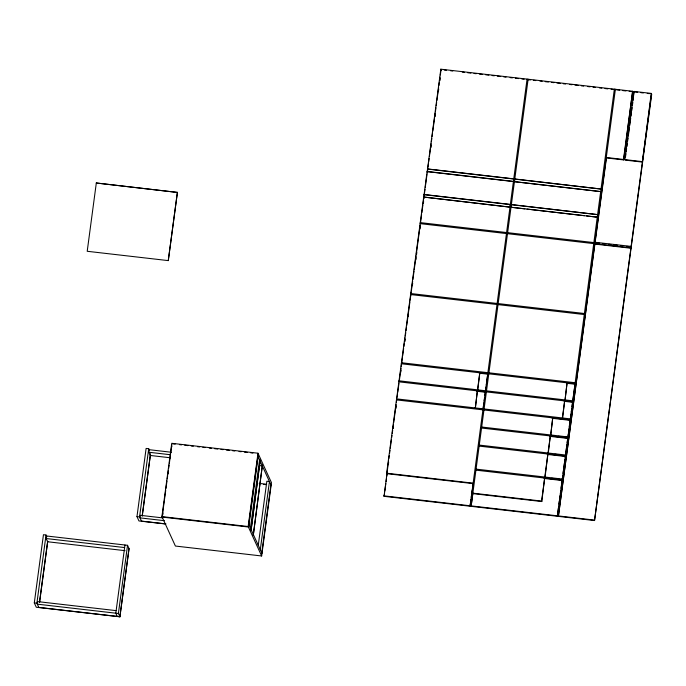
<?xml version="1.0" encoding="UTF-8"?>
<svg xmlns="http://www.w3.org/2000/svg" width="686" height="686" viewBox="0 0 686 686"><rect width="100%" height="100%" fill="white"/><g stroke="black" fill="none" stroke-linecap="round" stroke-linejoin="round"><path stroke-width="1.03" d="M125.024 550.661L47.608 541.751L46.133 538.536L46.477 535.972L127.545 545.301L129.062 548.62L119.913 616.808L36.289 607.247L34.3 602.9L43.45 534.711L46.031 535.011L46.828 536.752M38.879 607.547L36.89 603.2L46.031 535.011M39.505 602.137L47.668 541.297M39.582 602.299L47.711 541.391M96.314 182.999L87.208 251.282L168.276 260.611L177.425 192.423L96.314 182.999L177.425 192.423M124.955 545.01L115.805 613.198L117.28 616.414M119.913 616.808L118.395 613.49L127.545 545.301M129.019 548.526L119.87 616.714L38.802 607.384M177.382 192.329L168.276 260.611M165.738 523.984L138.958 520.957L136.968 516.618L146.118 448.43L148.708 448.721L149.505 450.462M141.548 521.257L139.558 516.91L148.708 448.721M170.428 457.785L150.277 455.47L148.802 452.245L149.145 449.69L171.423 452.254M142.182 515.855L150.483 453.961M142.251 516.009L150.526 454.055M161.922 516.592L171.749 443.293L257.987 453.214L271.476 482.67L261.649 555.977L175.402 546.047L161.922 516.592L248.16 526.514L261.649 555.977M164.314 500.883L162.136 517.072L248.383 527.002L258.21 453.695M164.563 499.014L165.72 490.387M165.986 488.389L166.981 480.946M167.264 478.854L167.693 475.647M167.967 473.606L168.413 470.33M168.67 468.358L169.125 465.022M169.373 463.119L170.505 454.724M170.685 453.335L171.86 444.622M162.985 512.905L162.702 514.997L162.479 514.517M168.19 474.086L168.473 471.994M248.16 526.514L257.987 453.214M248.941 524.927L258.09 456.739M250.416 528.143L259.565 459.954M258.27 545.224L266.854 481.229L269.444 481.529L260.294 549.718M261.769 552.933L270.919 484.745M386.638 473.203L472.877 483.124L473.1 483.613L386.853 473.683L386.638 473.203L423.682 197.045L509.998 207.129L423.682 197.045M423.751 197.208L427.112 171.474L513.351 181.396M512.356 181.438L427.181 171.637L440.832 69.192L632.629 91.264L623.703 159.932L606.458 157.952L606.235 157.463L623.48 159.452L623.703 159.932M651.254 93.407L642.336 162.076L625.083 160.095L624.86 159.606L634.01 91.427L651.254 93.407L651.7 94.376L594.53 520.545L384.1 496.33L388.576 460.863M388.851 458.814L389.288 455.564M389.562 453.497L390 450.256M390.274 448.19L391.423 439.657M391.697 437.565L391.989 435.421M392.272 433.312L392.701 430.113M392.984 428.004L393.412 424.814M393.695 422.696L396.122 404.629M396.397 402.553L396.602 398.875L482.85 408.805L483.064 409.285M397.091 397.357L397.537 394.073M397.769 392.341L398.96 383.474M399.243 381.347L401.001 368.253M401.233 366.513L402.382 357.972M402.656 355.905L403.651 348.488M403.925 346.439L404.363 343.189M404.629 341.191L405.074 337.889M405.332 335.943L405.786 332.59M406.035 330.703L406.498 327.282M406.738 325.456L409.911 301.84M410.117 300.279L411.24 291.893M411.471 290.178L412.663 281.303M412.895 279.579L414.035 271.099M414.224 269.658L416.076 255.887M416.308 254.137L419.48 230.47M419.721 228.695L420.192 225.18M420.432 223.396L421.607 214.632M421.856 212.789L422.885 205.105M423.133 203.253L423.596 199.815M423.845 197.954L425.011 189.242M425.269 187.347L427.001 174.424M427.258 172.503L427.712 169.133M427.97 167.204L428.416 163.843M428.681 161.905L429.127 158.552M429.393 156.605L431.117 143.743M431.383 141.762L431.828 138.452M432.094 136.463L432.532 133.161M432.806 131.163L434.521 118.344M434.795 116.32L435.233 113.053M435.507 111.021L435.944 107.762M436.219 105.721L436.648 102.471M436.931 100.422L438.637 87.662M438.92 85.579L439.349 82.371M439.632 80.279L440.06 77.081M440.343 74.971L441.055 69.672M384.1 496.33L384.529 493.148M384.812 491.03L385.815 483.604M386.098 481.486L386.518 478.305M386.81 476.187L387.23 473.006M388.37 464.525L388.653 462.407M393.207 428.484L393.49 426.358M395.908 408.341L396.191 406.215M400.744 372.292L401.027 370.174M404.869 341.551L405.152 339.433M408.281 316.109L408.564 313.982M412.406 285.359L412.689 283.241M415.819 259.917L416.102 257.799M416.531 254.617L416.814 252.499M419.943 229.175L420.226 227.057M423.356 203.733L423.639 201.615M424.068 198.434L424.351 196.316M427.481 172.992L427.764 170.865M430.894 147.55L431.177 145.423M435.018 116.8L435.301 114.682M438.431 91.358L438.714 89.24M439.855 80.759L440.138 78.641M477.507 389.837L479.797 372.79L477.73 390.325M470.973 499.408L470.124 505.771L527.071 79.113M510.11 206.28L510.264 204.411L424.025 194.49M513.54 180.71L513.694 178.84L427.455 168.919M471.265 497.29L472.26 489.864M472.543 487.746L472.971 484.565M483.064 409.302L483.922 402.939M484.205 400.821L484.633 397.64M484.916 395.513L485.336 392.341M485.628 390.214L486.048 387.033M486.34 384.915L487.918 373.15M472.868 493.165L471.162 505.891L528.109 79.233L528.331 79.722M524.867 208.844L511.027 207.249L511.302 204.531L597.609 214.615L511.37 204.694M514.457 181.679L600.696 191.6L514.457 181.679L514.732 178.96L601.039 189.044L514.8 179.123M541.58 501.072L544.667 478.056L541.794 501.552L472.808 493.611L472.585 493.131L541.58 501.072L541.794 501.552M544.804 477.036L547.891 454.021L545.018 477.516M548.028 453L550.309 435.953L548.243 453.48M562.357 417.954L564.647 400.907L562.58 418.434M557.401 515.812L614.347 89.163L614.57 89.643M557.684 513.694L558.678 506.277M558.961 504.15L559.39 500.969M559.673 498.851L560.102 495.669M560.385 493.551L560.814 490.37M561.097 488.252L561.525 485.071M561.808 482.953L562.803 475.527M563.086 473.409L563.515 470.227M563.798 468.109L564.938 459.629M565.221 457.511L566.928 444.785M567.211 442.667L567.639 439.486M567.922 437.368L568.351 434.187M568.634 432.06L569.063 428.887M569.346 426.761L569.98 419.866L483.741 409.945M570.623 417.225L571.052 414.044M571.335 411.917L571.764 408.745M572.047 406.618L572.476 403.437M572.759 401.319L574.465 388.602M574.748 386.475L575.177 383.294M606.501 157.609L558.438 515.932L615.385 89.283L615.599 89.763M623.48 159.452L632.629 91.264M625.503 156.948L625.932 153.801M626.207 151.7L626.635 148.553M626.91 146.452L627.338 143.305M627.613 141.213L628.042 138.066M628.325 135.965L629.448 127.57M629.731 125.478L630.717 118.129M630.991 116.037L631.42 112.89M631.695 110.789L632.123 107.642M632.398 105.541L632.826 102.394M633.101 100.302L634.01 91.427M630.554 247.732L594.676 243.607L594.899 244.087L630.777 248.221L630.743 246.368L594.865 242.244L595.088 242.724M594.53 520.545L651.477 93.888M444.236 70.041L446.372 70.289M450.616 70.778L452.76 71.018M462.304 72.124L464.473 72.373M467.672 72.742L470.862 73.102M474 73.462L476.187 73.719M479.377 74.088L482.575 74.457M485.688 74.808L488.878 75.177M492.068 75.546L494.289 75.803M497.376 76.155L500.677 76.532M503.756 76.892L506.002 77.149M510.135 77.621L512.391 77.887M515.443 78.238L518.633 78.598M521.823 78.967L524.095 79.233M528.194 79.705L530.458 79.962M533.511 80.313L535.783 80.579M539.891 81.051L542.172 81.308M545.198 81.66L548.388 82.028M551.578 82.397L553.876 82.663M556.895 83.006L560.265 83.392M563.266 83.743L565.59 84.009M569.646 84.472L571.978 84.738M574.962 85.081L578.152 85.45M581.334 85.819L583.692 86.093M587.713 86.556L590.08 86.822M593.03 87.165L595.405 87.439M599.401 87.894L601.793 88.168M604.983 88.537L607.907 88.88M611.097 89.24L613.507 89.523M616.62 89.875L619.664 90.226M622.785 90.586L625.975 90.955M629.165 91.324L637.663 92.301M640.853 92.67L643.365 92.953M647.224 93.399L649.453 93.656M624.86 159.606L642.113 161.596M427.524 169.073L513.771 179.003M424.094 194.644L510.341 204.574M527.002 209.084L584.498 215.704M586.624 215.944L597.266 217.17L511.027 207.249M596.143 242.844L599.307 243.213M602.471 243.573L604.58 243.822M608.799 244.302L610.909 244.55M614.073 244.911L617.246 245.271M620.41 245.639L622.519 245.88M626.738 246.368L628.848 246.608M506.491 232.537L420.252 222.616L420.475 223.096M507.529 232.657L593.767 242.578M420.115 223.636L506.354 233.557M507.391 233.677L593.63 243.607M496.981 303.452L410.734 293.531L410.957 294.011M498.01 303.572L584.249 313.493M496.844 304.473L410.597 294.551L410.82 295.031M497.873 304.593L584.112 314.522M487.695 372.661L401.456 362.74L401.67 363.22M488.732 372.781L574.971 382.702M488.595 373.801L574.834 383.731L575.057 384.211L566.533 383.234M479.257 373.184L487.78 374.17L487.557 373.681L401.319 363.76L401.533 364.24M485.268 390.728L399.029 380.807L399.252 381.287M486.305 390.849L572.544 400.778M478.039 390.36L481.229 390.728M567.442 400.65L570.641 401.01M398.892 381.828L485.131 391.757L485.354 392.238L476.839 391.26M486.168 391.877L572.407 401.799M564.115 401.301L572.63 402.279M483.879 408.925L570.117 418.846M474.549 408.307L476.676 408.547M479.874 408.916L482.001 409.165M563.952 418.597L566.087 418.837M482.712 409.825L396.465 399.904L396.688 400.384M552.101 418.271L570.203 420.355M481.461 426.992L567.699 436.913L567.922 437.402M553.01 435.679L555.145 435.927M558.335 436.296L561.534 436.665M564.724 437.033L566.85 437.274M481.323 428.013L567.562 437.934M549.683 436.339L567.785 438.423M479.034 445.06L565.273 454.981M548.457 453.506L550.592 453.755M554.845 454.243L556.981 454.484M478.897 446.08L565.135 456.01L565.358 456.49L547.257 454.406M475.81 469.095L562.048 479.017M545.233 477.542L547.368 477.79M551.621 478.279L553.756 478.519M556.946 478.888L559.073 479.137M475.672 470.116L561.911 480.046L562.134 480.526L544.032 478.442M173.035 443.893L175.17 444.142M179.423 444.631L181.558 444.88M184.748 445.24L187.938 445.608M191.137 445.977L193.263 446.226M197.525 446.715L199.652 446.955M202.85 447.323L204.977 447.572M209.239 448.061L211.365 448.31M214.564 448.678L217.754 449.038M220.952 449.407L223.079 449.656M226.269 450.025L229.467 450.393M232.657 450.753L234.792 451.002M239.045 451.491L241.18 451.74M244.37 452.108L247.569 452.468M250.759 452.837L252.885 453.086M148.802 452.245L170.017 454.689M260.166 465.665L262.292 465.914L260.303 461.567M469.901 505.29L470.939 505.402M557.178 515.332L558.215 515.452M383.886 495.849L594.308 520.065M259.205 483.398L266.657 484.256M263.681 484.376L265.816 484.616M162.616 517.887L140.347 515.323L140.004 517.879L164.391 520.683M136.968 516.618L139.558 516.91M141.479 521.094L165.866 523.907M46.133 538.536L124.612 547.565M116.148 610.634L37.67 601.605L37.327 604.16L118.395 613.49M34.3 602.9L36.89 603.2M630.743 246.368L630.957 246.857M440.832 69.192L441.27 70.161M257.867 456.259L260.08 461.086M262.515 466.394L271.133 485.234M248.726 524.438L250.93 529.275M251.153 529.755L253.143 534.102M253.366 534.583L261.992 553.422M171.629 446.329L171.852 446.818M260.191 460.229L251.042 530.604L260.191 460.229M262.404 465.065L253.254 535.44L262.404 465.065M477.37 390.866L475.304 408.393L477.37 390.866M552.736 417.885L550.669 435.413L552.736 417.885M567.073 382.839L565.007 400.367L567.073 382.839"/></g></svg>
